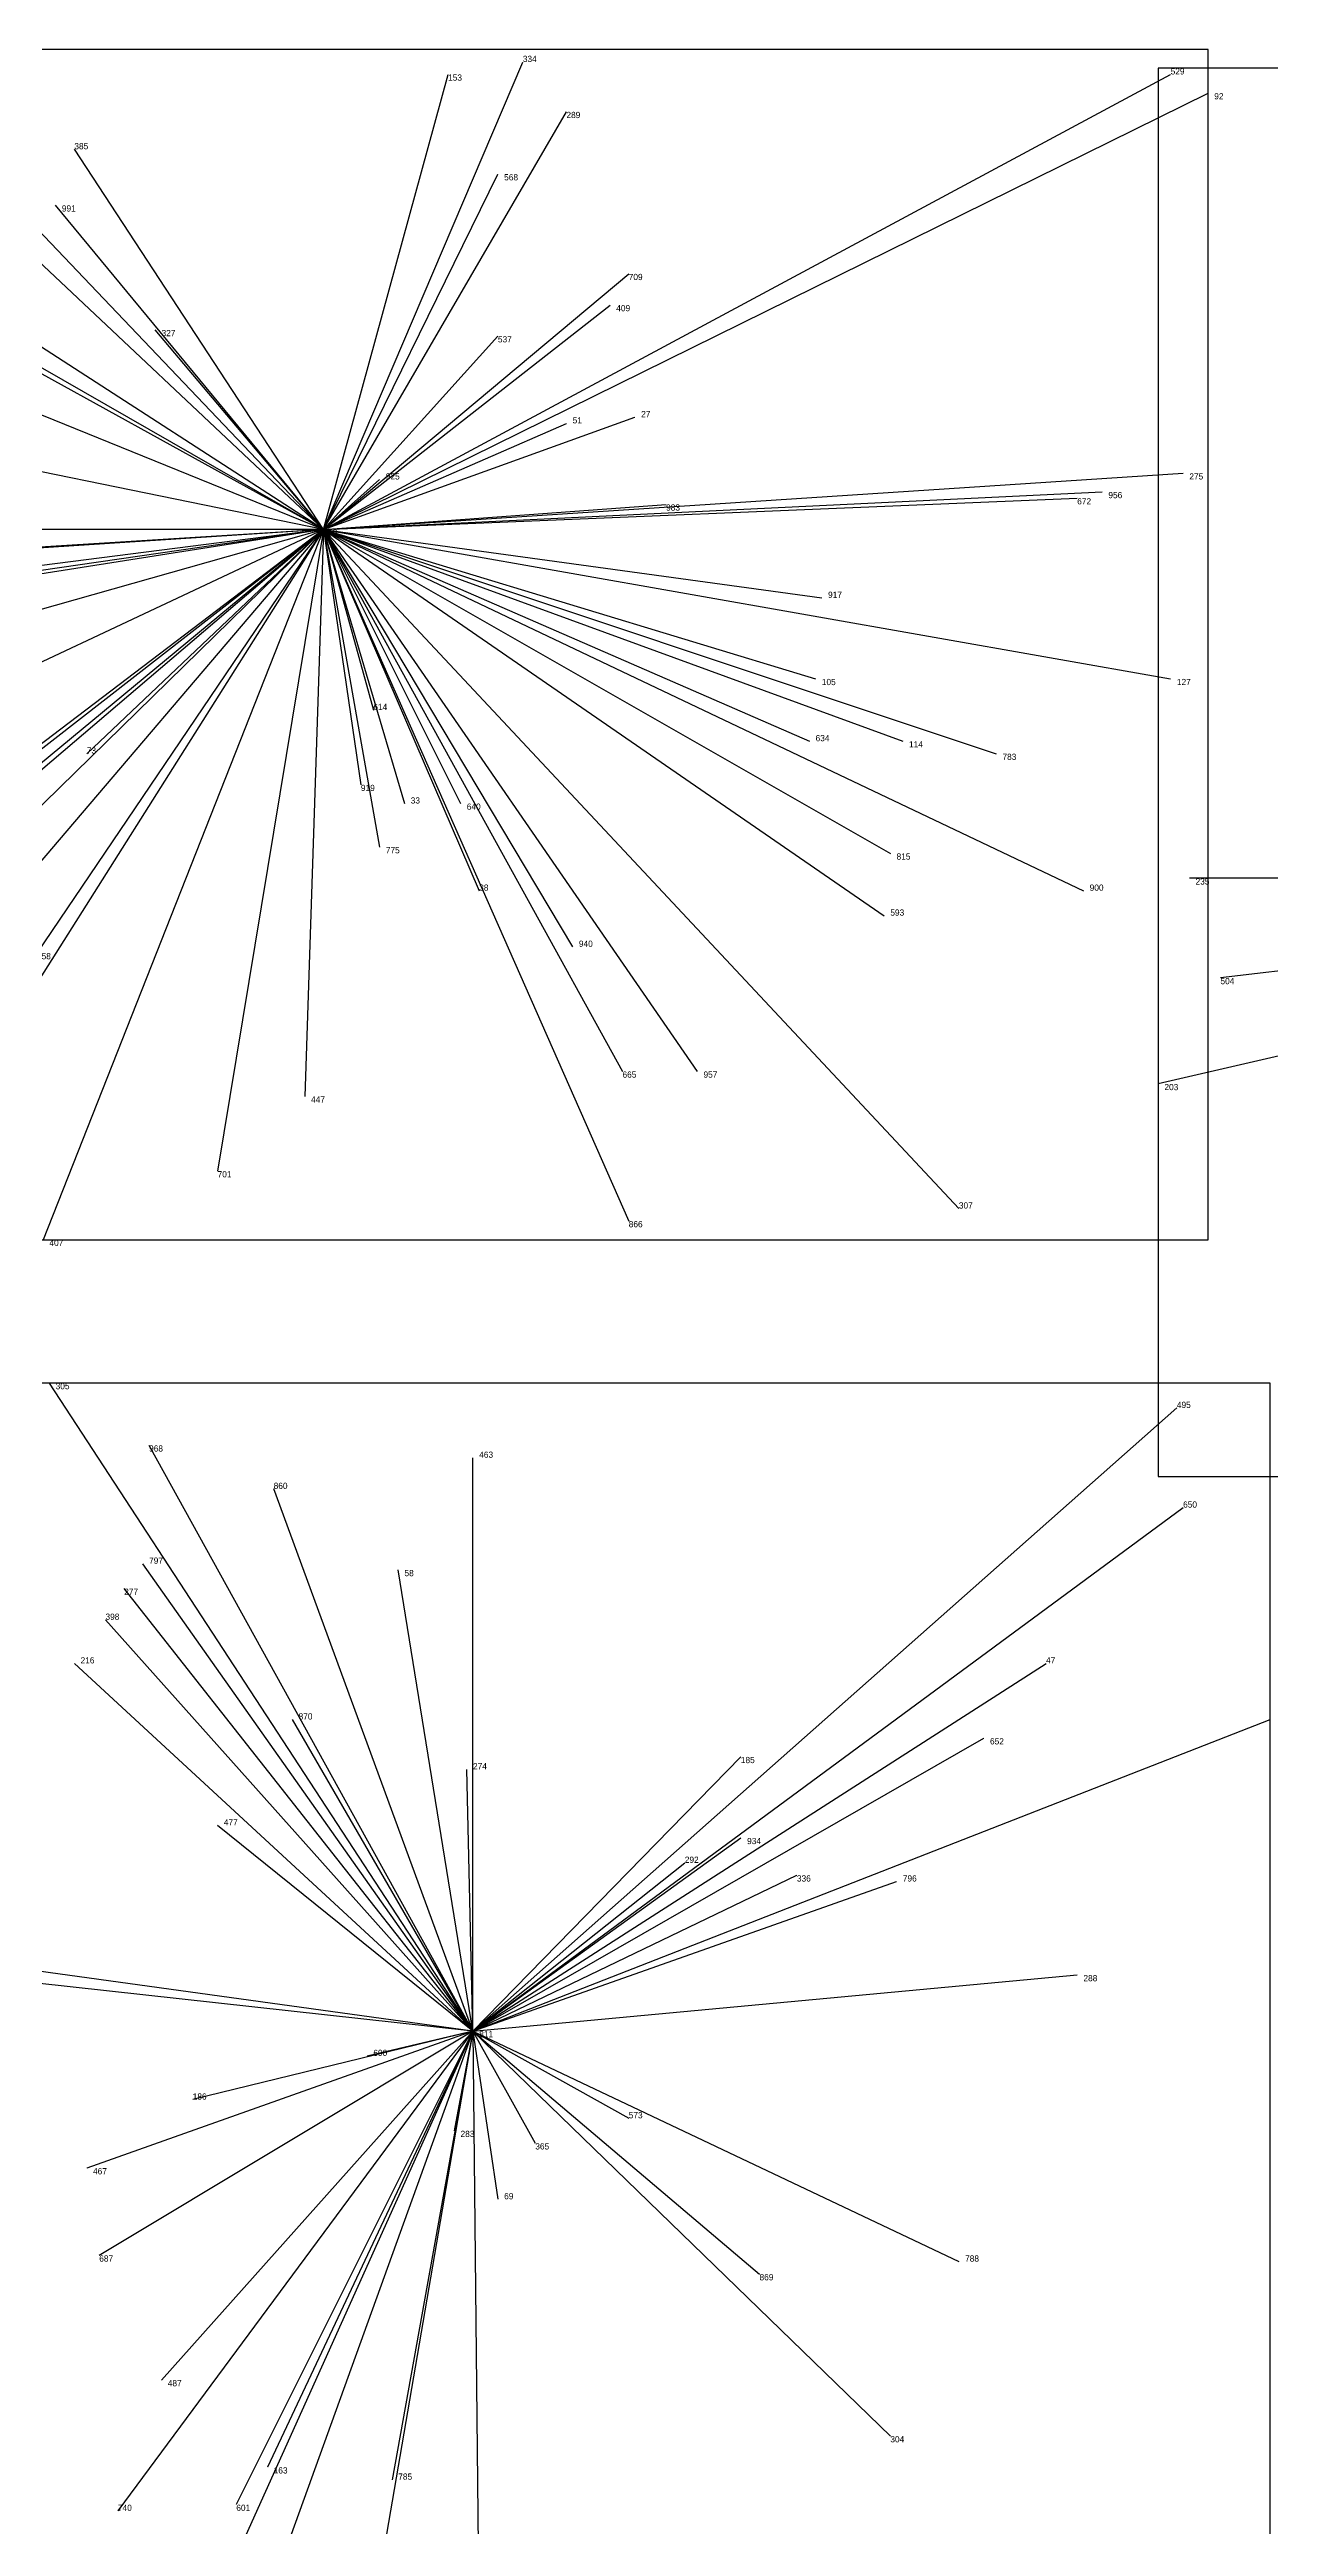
# Model space of a CAD drawing. Extents: x 0 to 1, y 0 to 1.
# Drawn here: x 0.516 to 0.712, y 0.5995 to 0.997 of the extents above; entities that cross this region are included whole.
import ezdxf

# ---------------------------------------------------------------- set-up
doc = ezdxf.new("R2010")
doc.units = 0
for name, color, linetype in [('CLIENTS', 7, 'Continuous'), ('FACILITIES', 7, 'Continuous'), ('FACILITIES_LINES', 7, 'Continuous'), ('MIN_MAX_BOXES', 7, 'Continuous'), ('NORMALS', 7, 'Continuous'), ('SOURCE_POINTS', 7, 'Continuous'), ('TEXT', 7, 'Continuous')]:
    doc.layers.add(name, color=color, linetype=linetype)

# ---------------------------------------------------------------- blocks, each defined once
blk = doc.blocks.new('POINT_DISPLAY')
blk.add_line((0, 0), (0, 0))

msp = doc.modelspace()

# ---------------------------------------------------------------- linework, layer by layer
at = {"layer": 'FACILITIES_LINES'}
for p, q in [((0.56, 0.92), (0.429, 0.995)), ((0.56, 0.92), (0.478, 0.997)), ((0.56, 0.92), (0.592, 0.995)), ((0.56, 0.92), (0.433, 0.99)), ((0.56, 0.92), (0.58, 0.993)), ((0.56, 0.92), (0.696, 0.993)), ((0.56, 0.92), (0.702, 0.99)), ((0.56, 0.92), (0.599, 0.987)), ((0.56, 0.92), (0.498, 0.985)), ((0.56, 0.92), (0.52, 0.981)), ((0.56, 0.92), (0.588, 0.977)), ((0.56, 0.92), (0.517, 0.972)), ((0.56, 0.92), (0.609, 0.961)), ((0.56, 0.92), (0.476, 0.954)), ((0.56, 0.92), (0.606, 0.956)), ((0.56, 0.92), (0.512, 0.951)), ((0.56, 0.92), (0.533, 0.952)), ((0.56, 0.92), (0.588, 0.951)), ((0.56, 0.92), (0.467, 0.939)), ((0.56, 0.92), (0.61, 0.938)), ((0.56, 0.92), (0.599, 0.937)), ((0.56, 0.92), (0.698, 0.929)), ((0.56, 0.92), (0.569, 0.928)), ((0.56, 0.92), (0.685, 0.926)), ((0.56, 0.92), (0.681, 0.925)), ((0.56, 0.92), (0.615, 0.924)), ((0.56, 0.92), (0.446, 0.902)), ((0.56, 0.92), (0.447, 0.888)), ((0.56, 0.92), (0.448, 0.913)), ((0.56, 0.92), (0.462, 0.839)), ((0.56, 0.92), (0.467, 0.829)), ((0.56, 0.92), (0.467, 0.92)), ((0.56, 0.92), (0.472, 0.845)), ((0.56, 0.92), (0.474, 0.909)), ((0.56, 0.92), (0.475, 0.88)), ((0.56, 0.92), (0.483, 0.86)), ((0.56, 0.92), (0.484, 0.915)), ((0.56, 0.92), (0.493, 0.814)), ((0.56, 0.92), (0.498, 0.911)), ((0.56, 0.92), (0.502, 0.92)), ((0.56, 0.92), (0.508, 0.859)), ((0.56, 0.92), (0.51, 0.882)), ((0.56, 0.92), (0.514, 0.852)), ((0.56, 0.92), (0.515, 0.806)), ((0.56, 0.92), (0.522, 0.884)), ((0.56, 0.92), (0.543, 0.817)), ((0.56, 0.92), (0.557, 0.829)), ((0.56, 0.92), (0.662, 0.811)), ((0.56, 0.92), (0.573, 0.876)), ((0.56, 0.92), (0.585, 0.862)), ((0.56, 0.92), (0.639, 0.896)), ((0.56, 0.92), (0.653, 0.886)), ((0.56, 0.92), (0.65, 0.858)), ((0.56, 0.92), (0.568, 0.891)), ((0.56, 0.92), (0.638, 0.886)), ((0.56, 0.92), (0.582, 0.876)), ((0.56, 0.92), (0.696, 0.896)), ((0.56, 0.92), (0.608, 0.833)), ((0.56, 0.92), (0.569, 0.869)), ((0.56, 0.92), (0.668, 0.884)), ((0.56, 0.92), (0.651, 0.868)), ((0.56, 0.92), (0.609, 0.809)), ((0.56, 0.92), (0.682, 0.862)), ((0.56, 0.92), (0.64, 0.909)), ((0.56, 0.92), (0.566, 0.879)), ((0.56, 0.92), (0.6, 0.853)), ((0.56, 0.92), (0.62, 0.833)), ((0.837, 0.864), (0.694, 0.831)), ((0.837, 0.864), (0.699, 0.864)), ((0.837, 0.864), (0.704, 0.848)), ((0.584, 0.679), (0.516, 0.783)), ((0.584, 0.679), (0.697, 0.779)), ((0.584, 0.679), (0.532, 0.773)), ((0.584, 0.679), (0.584, 0.771)), ((0.584, 0.679), (0.552, 0.766)), ((0.584, 0.679), (0.698, 0.763)), ((0.584, 0.679), (0.531, 0.754)), ((0.584, 0.679), (0.572, 0.753)), ((0.584, 0.679), (0.528, 0.75)), ((0.584, 0.679), (0.525, 0.745)), ((0.584, 0.679), (0.52, 0.738)), ((0.584, 0.679), (0.676, 0.738)), ((0.584, 0.679), (0.555, 0.729)), ((0.584, 0.679), (0.712, 0.729)), ((0.584, 0.679), (0.666, 0.726)), ((0.584, 0.679), (0.583, 0.721)), ((0.584, 0.679), (0.627, 0.723)), ((0.584, 0.679), (0.543, 0.712)), ((0.584, 0.679), (0.627, 0.71)), ((0.584, 0.679), (0.618, 0.706)), ((0.584, 0.679), (0.636, 0.704)), ((0.584, 0.679), (0.652, 0.703)), ((0.584, 0.679), (0.497, 0.691)), ((0.584, 0.679), (0.502, 0.688)), ((0.584, 0.679), (0.681, 0.688)), ((0.584, 0.679), (0.522, 0.657)), ((0.584, 0.679), (0.524, 0.546)), ((0.584, 0.679), (0.524, 0.643)), ((0.584, 0.679), (0.527, 0.602)), ((0.584, 0.679), (0.534, 0.623)), ((0.584, 0.679), (0.539, 0.668)), ((0.584, 0.679), (0.545, 0.571)), ((0.584, 0.679), (0.546, 0.603)), ((0.584, 0.679), (0.551, 0.609)), ((0.584, 0.679), (0.567, 0.675)), ((0.584, 0.679), (0.568, 0.586)), ((0.584, 0.679), (0.571, 0.607)), ((0.584, 0.679), (0.581, 0.663)), ((0.584, 0.679), (0.651, 0.614)), ((0.584, 0.679), (0.588, 0.652)), ((0.584, 0.679), (0.594, 0.661)), ((0.584, 0.679), (0.585, 0.582)), ((0.584, 0.679), (0.609, 0.665)), ((0.584, 0.679), (0.662, 0.642)), ((0.584, 0.679), (0.63, 0.64))]:
    msp.add_line(p, q, dxfattribs=at)
at = {"layer": 'MIN_MAX_BOXES'}
for p, q in [((0.702, 0.997), (0.429, 0.997)), ((0.702, 0.997), (0.429, 0.997)), ((0.998, 0.994), (0.694, 0.994)), ((0.694, 0.994), (0.694, 0.768)), ((0.998, 0.994), (0.694, 0.994)), ((0.694, 0.994), (0.694, 0.768)), ((0.694, 0.994), (0.694, 0.994)), ((0.702, 0.806), (0.702, 0.997)), ((0.702, 0.806), (0.702, 0.997)), ((0.702, 0.997), (0.702, 0.997)), ((0.429, 0.806), (0.702, 0.806)), ((0.429, 0.806), (0.702, 0.806)), ((0.702, 0.806), (0.702, 0.806)), ((0.712, 0.783), (0.497, 0.783)), ((0.712, 0.783), (0.497, 0.783)), ((0.712, 0.546), (0.712, 0.783)), ((0.712, 0.546), (0.712, 0.783)), ((0.712, 0.783), (0.712, 0.783)), ((0.694, 0.768), (0.998, 0.768)), ((0.694, 0.768), (0.998, 0.768)), ((0.694, 0.768), (0.694, 0.768))]:
    msp.add_line(p, q, dxfattribs=at)
at = {"layer": 'NORMALS'}
for p, q in [((0.592, 0.995), (0.592, 0.995)), ((0.58, 0.993), (0.58, 0.993)), ((0.696, 0.993), (0.696, 0.993)), ((0.702, 0.99), (0.702, 0.99)), ((0.599, 0.987), (0.599, 0.987)), ((0.52, 0.981), (0.52, 0.981)), ((0.588, 0.977), (0.588, 0.977)), ((0.517, 0.972), (0.517, 0.972)), ((0.609, 0.961), (0.609, 0.961)), ((0.606, 0.956), (0.606, 0.956)), ((0.533, 0.952), (0.533, 0.952)), ((0.588, 0.951), (0.588, 0.951)), ((0.599, 0.937), (0.599, 0.937)), ((0.61, 0.938), (0.61, 0.938)), ((0.569, 0.928), (0.569, 0.928)), ((0.698, 0.929), (0.698, 0.929)), ((0.615, 0.924), (0.615, 0.924)), ((0.681, 0.925), (0.681, 0.925)), ((0.685, 0.926), (0.685, 0.926)), ((0.56, 0.92), (0.56, 0.92)), ((0.64, 0.909), (0.64, 0.909)), ((0.639, 0.896), (0.639, 0.896)), ((0.696, 0.896), (0.696, 0.896)), ((0.568, 0.891), (0.568, 0.891)), ((0.522, 0.884), (0.522, 0.884)), ((0.638, 0.886), (0.638, 0.886)), ((0.653, 0.886), (0.653, 0.886)), ((0.668, 0.884), (0.668, 0.884)), ((0.566, 0.879), (0.566, 0.879)), ((0.573, 0.876), (0.573, 0.876)), ((0.582, 0.876), (0.582, 0.876)), ((0.569, 0.869), (0.569, 0.869)), ((0.651, 0.868), (0.651, 0.868)), ((0.699, 0.864), (0.699, 0.864)), ((0.585, 0.862), (0.585, 0.862)), ((0.682, 0.862), (0.682, 0.862)), ((0.65, 0.858), (0.65, 0.858)), ((0.6, 0.853), (0.6, 0.853)), ((0.704, 0.848), (0.704, 0.848)), ((0.608, 0.833), (0.608, 0.833)), ((0.62, 0.833), (0.62, 0.833)), ((0.694, 0.831), (0.694, 0.831)), ((0.557, 0.829), (0.557, 0.829)), ((0.543, 0.817), (0.543, 0.817)), ((0.662, 0.811), (0.662, 0.811)), ((0.609, 0.809), (0.609, 0.809)), ((0.697, 0.779), (0.697, 0.779)), ((0.532, 0.773), (0.532, 0.773)), ((0.584, 0.771), (0.584, 0.771)), ((0.552, 0.766), (0.552, 0.766)), ((0.698, 0.763), (0.698, 0.763)), ((0.531, 0.754), (0.531, 0.754)), ((0.572, 0.753), (0.572, 0.753)), ((0.528, 0.75), (0.528, 0.75)), ((0.525, 0.745), (0.525, 0.745)), ((0.52, 0.738), (0.52, 0.738)), ((0.676, 0.738), (0.676, 0.738)), ((0.555, 0.729), (0.555, 0.729)), ((0.712, 0.729), (0.712, 0.729)), ((0.666, 0.726), (0.666, 0.726)), ((0.583, 0.721), (0.583, 0.721)), ((0.627, 0.723), (0.627, 0.723)), ((0.543, 0.712), (0.543, 0.712)), ((0.627, 0.71), (0.627, 0.71)), ((0.618, 0.706), (0.618, 0.706)), ((0.636, 0.704), (0.636, 0.704)), ((0.652, 0.703), (0.652, 0.703)), ((0.681, 0.688), (0.681, 0.688)), ((0.584, 0.679), (0.584, 0.679)), ((0.567, 0.675), (0.567, 0.675)), ((0.539, 0.668), (0.539, 0.668)), ((0.609, 0.665), (0.609, 0.665)), ((0.581, 0.663), (0.581, 0.663)), ((0.594, 0.661), (0.594, 0.661)), ((0.522, 0.657), (0.522, 0.657)), ((0.588, 0.652), (0.588, 0.652)), ((0.524, 0.643), (0.524, 0.643)), ((0.63, 0.64), (0.63, 0.64)), ((0.662, 0.642), (0.662, 0.642)), ((0.534, 0.623), (0.534, 0.623)), ((0.651, 0.614), (0.651, 0.614)), ((0.551, 0.609), (0.551, 0.609)), ((0.571, 0.607), (0.571, 0.607)), ((0.527, 0.602), (0.527, 0.602)), ((0.546, 0.603), (0.546, 0.603))]:
    msp.add_line(p, q, dxfattribs=at)

# ---------------------------------------------------------------- block references
at = {"layer": 'CLIENTS'}
for p in [(0.592, 0.995), (0.58, 0.993), (0.696, 0.993), (0.702, 0.99), (0.599, 0.987), (0.52, 0.981), (0.588, 0.977), (0.517, 0.972), (0.609, 0.961), (0.606, 0.956), (0.533, 0.952), (0.588, 0.951), (0.599, 0.937), (0.61, 0.938), (0.569, 0.928), (0.698, 0.929), (0.615, 0.924), (0.681, 0.925), (0.685, 0.926), (0.64, 0.909), (0.639, 0.896), (0.696, 0.896), (0.568, 0.891), (0.522, 0.884), (0.638, 0.886), (0.653, 0.886), (0.668, 0.884), (0.566, 0.879), (0.573, 0.876), (0.582, 0.876), (0.569, 0.869), (0.651, 0.868), (0.699, 0.864), (0.585, 0.862), (0.682, 0.862), (0.65, 0.858), (0.6, 0.853), (0.704, 0.848), (0.608, 0.833), (0.62, 0.833), (0.694, 0.831), (0.557, 0.829), (0.543, 0.817), (0.662, 0.811), (0.609, 0.809), (0.697, 0.779), (0.532, 0.773), (0.584, 0.771), (0.552, 0.766), (0.698, 0.763), (0.531, 0.754), (0.572, 0.753), (0.528, 0.75), (0.525, 0.745), (0.52, 0.738), (0.676, 0.738), (0.555, 0.729), (0.712, 0.729), (0.666, 0.726), (0.583, 0.721), (0.627, 0.723), (0.543, 0.712), (0.627, 0.71), (0.618, 0.706), (0.636, 0.704), (0.652, 0.703), (0.681, 0.688), (0.567, 0.675), (0.539, 0.668), (0.609, 0.665), (0.581, 0.663), (0.594, 0.661), (0.522, 0.657), (0.588, 0.652), (0.524, 0.643), (0.63, 0.64), (0.662, 0.642), (0.534, 0.623), (0.651, 0.614), (0.551, 0.609), (0.571, 0.607), (0.527, 0.602), (0.546, 0.603)]:
    msp.add_blockref('POINT_DISPLAY', p, dxfattribs=at)
at = {"layer": 'FACILITIES'}
for p in [(0.56, 0.92), (0.584, 0.679)]:
    msp.add_blockref('POINT_DISPLAY', p, dxfattribs=at)
at = {"layer": 'SOURCE_POINTS'}
for p in [(0.592, 0.995), (0.58, 0.993), (0.696, 0.993), (0.702, 0.99), (0.599, 0.987), (0.52, 0.981), (0.588, 0.977), (0.517, 0.972), (0.609, 0.961), (0.606, 0.956), (0.533, 0.952), (0.588, 0.951), (0.599, 0.937), (0.61, 0.938), (0.569, 0.928), (0.698, 0.929), (0.615, 0.924), (0.681, 0.925), (0.685, 0.926), (0.56, 0.92), (0.64, 0.909), (0.639, 0.896), (0.696, 0.896), (0.568, 0.891), (0.522, 0.884), (0.638, 0.886), (0.653, 0.886), (0.668, 0.884), (0.566, 0.879), (0.573, 0.876), (0.582, 0.876), (0.569, 0.869), (0.651, 0.868), (0.699, 0.864), (0.585, 0.862), (0.682, 0.862), (0.65, 0.858), (0.6, 0.853), (0.704, 0.848), (0.608, 0.833), (0.62, 0.833), (0.694, 0.831), (0.557, 0.829), (0.543, 0.817), (0.662, 0.811), (0.609, 0.809), (0.697, 0.779), (0.532, 0.773), (0.584, 0.771), (0.552, 0.766), (0.698, 0.763), (0.531, 0.754), (0.572, 0.753), (0.528, 0.75), (0.525, 0.745), (0.52, 0.738), (0.676, 0.738), (0.555, 0.729), (0.712, 0.729), (0.666, 0.726), (0.583, 0.721), (0.627, 0.723), (0.543, 0.712), (0.627, 0.71), (0.618, 0.706), (0.636, 0.704), (0.652, 0.703), (0.681, 0.688), (0.584, 0.679), (0.567, 0.675), (0.539, 0.668), (0.609, 0.665), (0.581, 0.663), (0.594, 0.661), (0.522, 0.657), (0.588, 0.652), (0.524, 0.643), (0.63, 0.64), (0.662, 0.642), (0.534, 0.623), (0.651, 0.614), (0.551, 0.609), (0.571, 0.607), (0.527, 0.602), (0.546, 0.603)]:
    msp.add_blockref('POINT_DISPLAY', p, dxfattribs=at)

# ---------------------------------------------------------------- texts
at = {"layer": 'TEXT'}
for s, p in [('334', (0.592, 0.995)), ('529', (0.696, 0.993)), ('153', (0.58, 0.992)), ('92', (0.703, 0.989)), ('289', (0.599, 0.986)), ('385', (0.52, 0.981)), ('568', (0.589, 0.976)), ('991', (0.518, 0.971)), ('709', (0.609, 0.96)), ('409', (0.607, 0.955)), ('327', (0.534, 0.951)), ('537', (0.588, 0.95)), ('27', (0.611, 0.938)), ('51', (0.6, 0.937)), ('925', (0.57, 0.928)), ('275', (0.699, 0.928)), ('983', (0.615, 0.923)), ('672', (0.681, 0.924)), ('956', (0.686, 0.925)), ('659', (0.56, 0.919)), ('917', (0.641, 0.909)), ('105', (0.64, 0.895)), ('127', (0.697, 0.895)), ('614', (0.568, 0.891)), ('634', (0.639, 0.886)), ('73', (0.522, 0.884)), ('114', (0.654, 0.885)), ('783', (0.669, 0.883)), ('919', (0.566, 0.878)), ('33', (0.574, 0.876)), ('640', (0.583, 0.875)), ('775', (0.57, 0.868)), ('815', (0.652, 0.867)), ('38', (0.585, 0.862)), ('900', (0.683, 0.862)), ('235', (0.7, 0.863)), ('593', (0.651, 0.858)), ('158', (0.514, 0.851)), ('940', (0.601, 0.853)), ('504', (0.704, 0.847)), ('665', (0.608, 0.832)), ('957', (0.621, 0.832)), ('203', (0.695, 0.83)), ('447', (0.558, 0.828)), ('701', (0.543, 0.816)), ('307', (0.662, 0.811)), ('866', (0.609, 0.808)), ('407', (0.516, 0.805)), ('305', (0.517, 0.782)), ('495', (0.697, 0.779)), ('968', (0.532, 0.772)), ('463', (0.585, 0.771)), ('860', (0.552, 0.766)), ('650', (0.698, 0.763)), ('797', (0.532, 0.754)), ('58', (0.573, 0.752)), ('277', (0.528, 0.749)), ('398', (0.525, 0.745)), ('216', (0.521, 0.738)), ('47', (0.676, 0.738)), ('870', (0.556, 0.729)), ('652', (0.667, 0.725)), ('274', (0.584, 0.721)), ('185', (0.627, 0.722)), ('477', (0.544, 0.712)), ('934', (0.628, 0.709)), ('292', (0.618, 0.706)), ('336', (0.636, 0.703)), ('796', (0.653, 0.703)), ('288', (0.682, 0.687)), ('690', (0.568, 0.675)), ('811', (0.585, 0.678)), ('186', (0.539, 0.668)), ('573', (0.609, 0.665)), ('283', (0.582, 0.662)), ('365', (0.594, 0.66)), ('467', (0.523, 0.656)), ('69', (0.589, 0.652)), ('687', (0.524, 0.642)), ('869', (0.63, 0.639)), ('788', (0.663, 0.642)), ('487', (0.535, 0.622)), ('304', (0.651, 0.613)), ('163', (0.552, 0.608)), ('785', (0.572, 0.607)), ('740', (0.527, 0.602)), ('601', (0.546, 0.602))]:
    msp.add_text(s, height=0.001, dxfattribs=at).set_placement(p)

doc.saveas('drawing.dxf')
